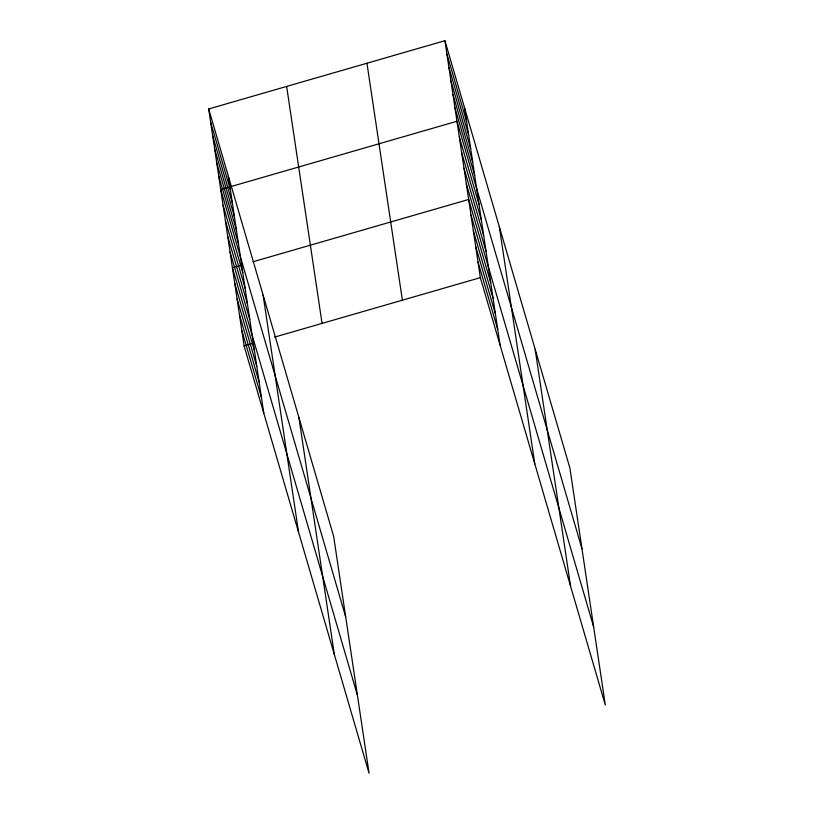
<?xml version="1.0" encoding="UTF-8"?>
<svg xmlns="http://www.w3.org/2000/svg" width="814" height="814" viewBox="0 0 814 814"><rect width="100%" height="100%" fill="white"/><g stroke="black" fill="none" stroke-linecap="round" stroke-linejoin="round"><path stroke-width="1.22" d="M208.679 108.964L333.648 536.345L369.078 773.3L244.098 345.909L208.679 108.964L444.922 40.7L569.902 468.091L605.321 705.036L480.352 277.655L444.922 40.7M242.155 264.906L232.407 267.714L357.387 695.105M253.123 261.732L468.661 199.461L593.63 626.841M244.098 345.909L253.846 343.101M274.552 337.118L480.352 277.655M446.927 54.131L466.626 121.5M448.931 67.552L468.64 134.931M450.946 80.983L470.645 148.352M452.95 94.414L472.649 161.782M454.955 107.835L474.664 175.203M581.939 548.646L456.969 121.266L220.716 189.53L345.696 616.91M459.3 136.905L479.008 204.273M461.64 152.544L481.339 219.912M463.98 168.183L483.679 235.551M466.32 183.822L486.019 251.19M470.991 215.1L490.7 282.468M473.331 230.738L493.03 298.107M475.671 246.377L495.37 313.746M478.011 262.016L497.71 329.385M210.684 122.385L230.382 189.764M212.688 135.816L232.387 203.185M214.703 149.247L234.401 216.616M216.707 162.668L236.406 230.047M218.712 176.099L238.41 243.467M223.056 205.169L242.755 272.537M225.397 220.808L245.095 288.176M227.737 236.447L247.436 303.815M230.077 252.075L249.776 319.454M234.747 283.353L254.446 350.732M237.088 298.992L256.786 366.371M239.428 314.631L259.127 382.01M241.768 330.27L261.467 397.649M535.154 349.277L570.583 586.233M499.358 226.872L534.788 463.827M464.621 108.069L500.05 345.024M366.961 63.227L402.391 300.173M286.64 86.437L322.059 323.382M298.911 417.541L334.34 654.497M263.115 295.136L298.545 532.091M228.378 176.333L263.807 413.288"/></g></svg>
